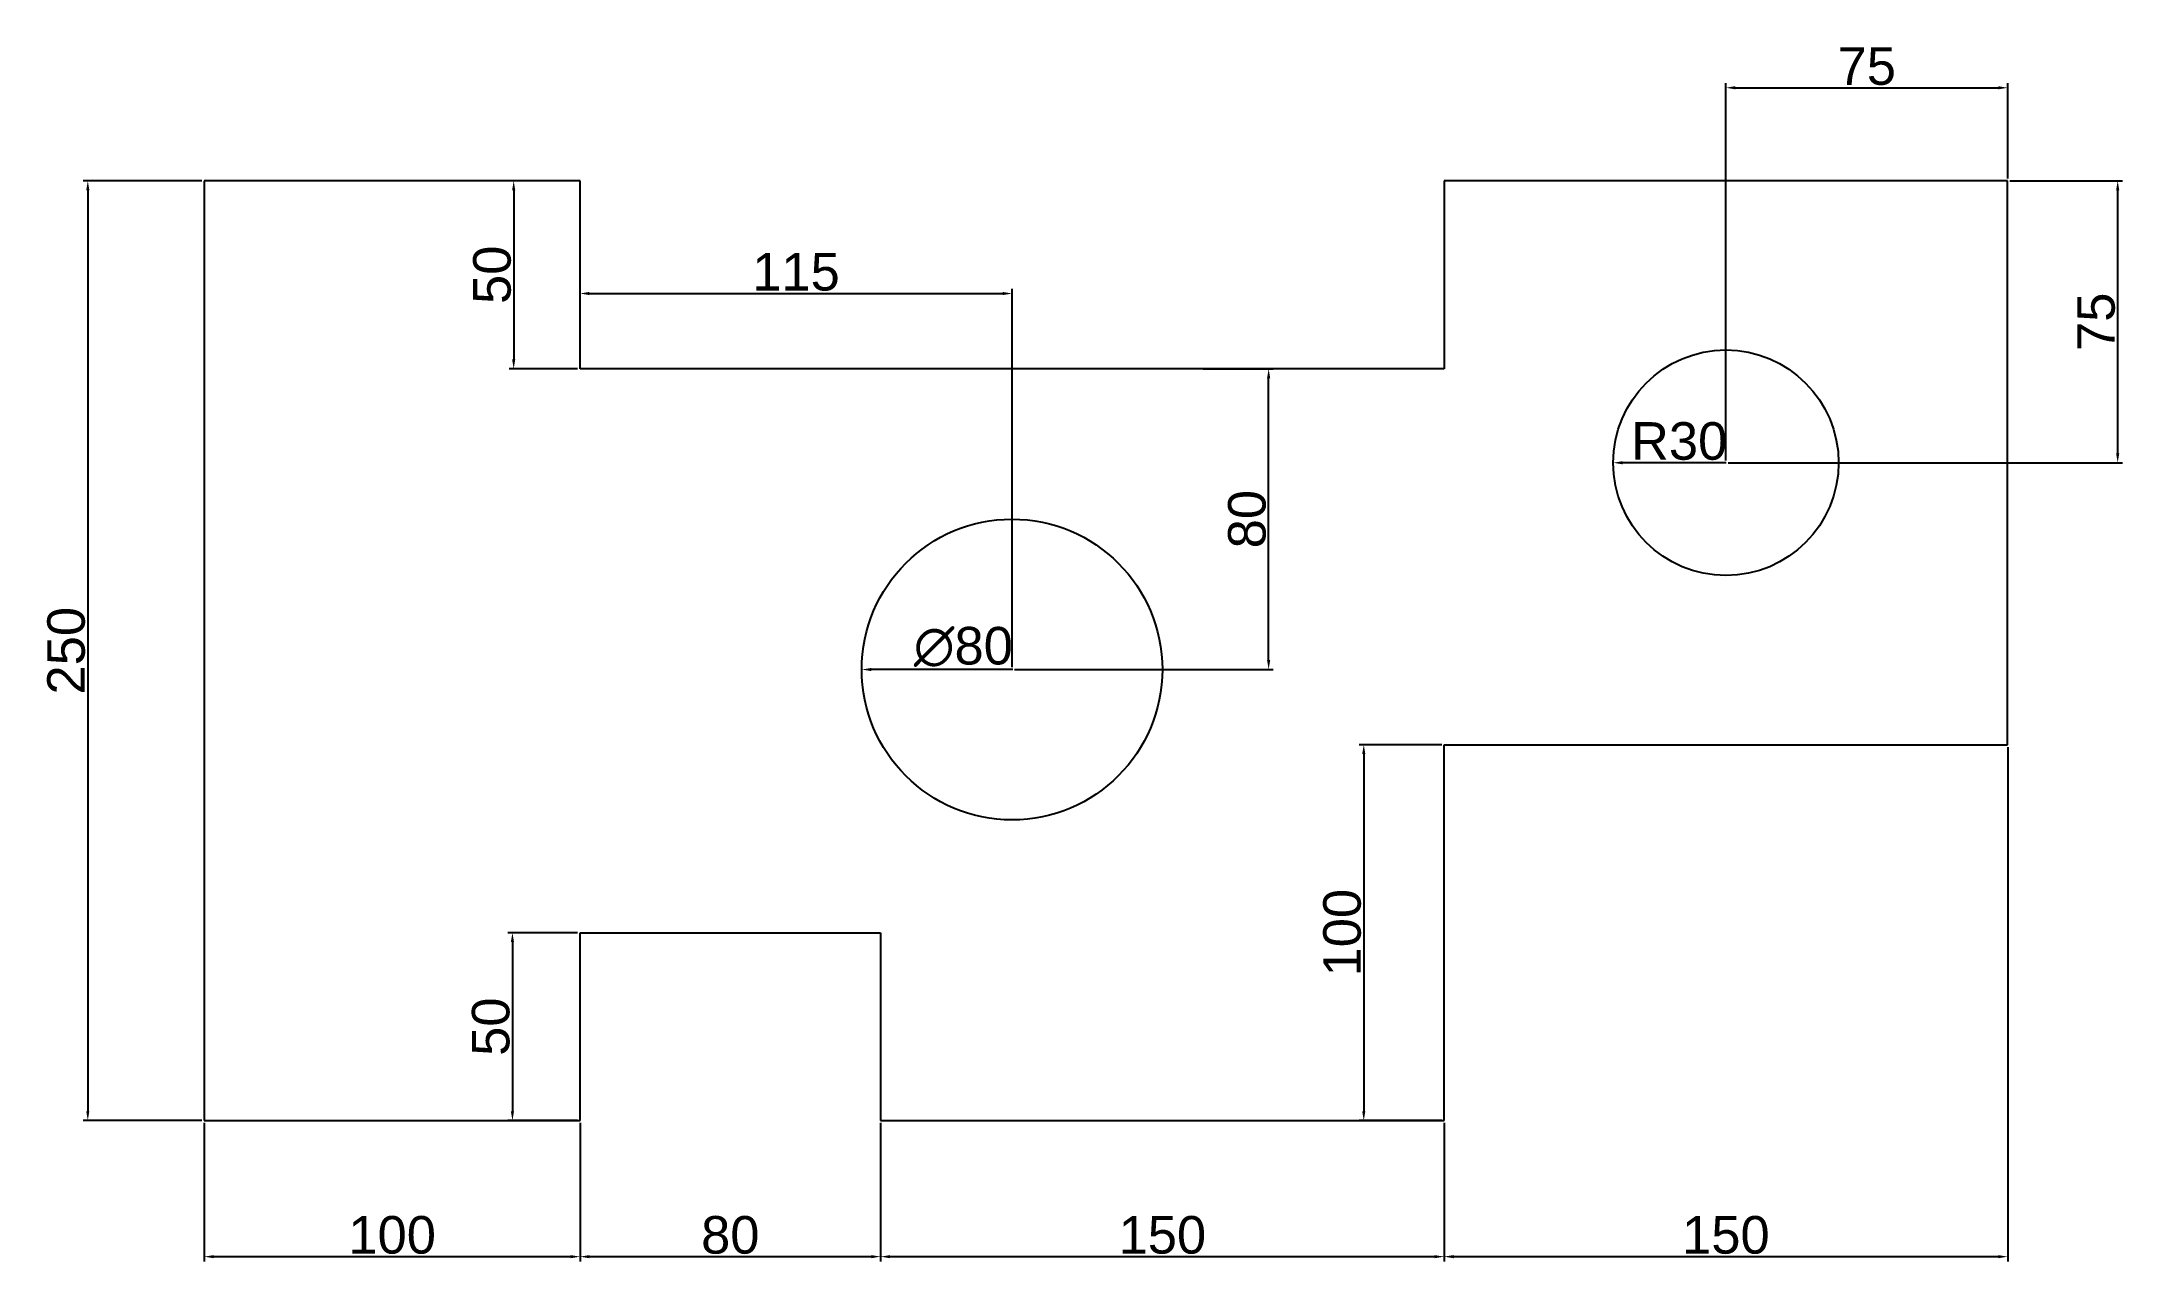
# Model space of a CAD drawing. Header units: millimetres. Extents: x 3058 to 3611, y 1726 to 2051.
import ezdxf

# ---------------------------------------------------------------- set-up
doc = ezdxf.new("R2010")
doc.units = ezdxf.units.MM
doc.styles.get("Standard").update_dxf_attribs({"font": 'arial.ttf'})
doc.dimstyles.new('ISO-25', dxfattribs={"dimtxt": 10, "dimasz": 2.5, "dimexe": 1.25, "dimexo": 0.625, "dimtad": 1, "dimtxsty": 'Standard', "dimcen": 2.5, "dimclrd": 3, "dimclre": 3, "dimclrt": 3, "dimadec": 0, "dimazin": 0, "dimtfac": 1, "dimtmove": 0, "dimatfit": 3, "dimfxl": 1, "dimarcsym": 0})

# ---------------------------------------------------------------- blocks, each defined once
blk = doc.blocks.new('*D1')
at = {"color": 3, "lineweight": -2, "transparency": 16777216}
for p, q in [((3100.23, 2013.73), (3068.6, 2013.73)), ((3069.85, 2011.23), (3069.85, 1766.23)), ((3100.23, 1763.73), (3068.6, 1763.73))]:
    blk.add_line(p, q, dxfattribs=at)
at = {"color": 3, "transparency": 16777216}
for points in [[(3069.43, 2011.23), (3070.26, 2011.23), (3069.85, 2013.73)], [(3069.43, 1766.23), (3070.26, 1766.23), (3069.85, 1763.73)]]:
    blk.add_solid(points, dxfattribs=at)
at = {"layer": 'Defpoints', "color": 0, "transparency": 16777216}
for p in [(3100.86, 2013.73), (3069.85, 1763.73), (3100.86, 1763.73)]:
    blk.add_point(p, dxfattribs=at)
at = {"color": 3, "transparency": 16777216, "insert": (3064.12, 1888.73), "char_height": 10, "attachment_point": 5, "rotation": 90}
blk.add_mtext('250', dxfattribs=at)
blk = doc.blocks.new('*D2')
at = {"color": 3, "lineweight": -2, "transparency": 16777216}
for p, q in [((3100.86, 1763.11), (3100.86, 1726.3)), ((3200.86, 1763.11), (3200.86, 1726.3)), ((3103.36, 1727.55), (3198.36, 1727.55))]:
    blk.add_line(p, q, dxfattribs=at)
at = {"color": 3, "transparency": 16777216}
for points in [[(3103.36, 1727.96), (3103.36, 1727.13), (3100.86, 1727.55)], [(3198.36, 1727.96), (3198.36, 1727.13), (3200.86, 1727.55)]]:
    blk.add_solid(points, dxfattribs=at)
at = {"layer": 'Defpoints', "color": 0, "transparency": 16777216}
for p in [(3100.86, 1763.73), (3200.86, 1763.73), (3200.86, 1727.55)]:
    blk.add_point(p, dxfattribs=at)
at = {"color": 3, "transparency": 16777216, "insert": (3150.86, 1733.28), "char_height": 10, "attachment_point": 5}
blk.add_mtext('100', dxfattribs=at)
blk = doc.blocks.new('*D3')
at = {"color": 3, "lineweight": -2, "transparency": 16777216}
for p, q in [((3200.86, 1763.11), (3200.86, 1726.3)), ((3280.86, 1763.11), (3280.86, 1726.3)), ((3203.36, 1727.55), (3278.36, 1727.55))]:
    blk.add_line(p, q, dxfattribs=at)
at = {"color": 3, "transparency": 16777216}
for points in [[(3203.36, 1727.96), (3203.36, 1727.13), (3200.86, 1727.55)], [(3278.36, 1727.96), (3278.36, 1727.13), (3280.86, 1727.55)]]:
    blk.add_solid(points, dxfattribs=at)
at = {"layer": 'Defpoints', "color": 0, "transparency": 16777216}
for p in [(3200.86, 1763.73), (3280.86, 1763.73), (3280.86, 1727.55)]:
    blk.add_point(p, dxfattribs=at)
at = {"color": 3, "transparency": 16777216, "insert": (3240.86, 1733.28), "char_height": 10, "attachment_point": 5}
blk.add_mtext('80', dxfattribs=at)
blk = doc.blocks.new('*D4')
at = {"color": 3, "lineweight": -2, "transparency": 16777216}
for p, q in [((3280.86, 1763.11), (3280.86, 1726.3)), ((3430.86, 1763.11), (3430.86, 1726.3)), ((3283.36, 1727.55), (3428.36, 1727.55))]:
    blk.add_line(p, q, dxfattribs=at)
at = {"color": 3, "transparency": 16777216}
for points in [[(3283.36, 1727.96), (3283.36, 1727.13), (3280.86, 1727.55)], [(3428.36, 1727.96), (3428.36, 1727.13), (3430.86, 1727.55)]]:
    blk.add_solid(points, dxfattribs=at)
at = {"layer": 'Defpoints', "color": 0, "transparency": 16777216}
for p in [(3280.86, 1763.73), (3430.86, 1763.73), (3430.86, 1727.55)]:
    blk.add_point(p, dxfattribs=at)
at = {"color": 3, "transparency": 16777216, "insert": (3355.86, 1733.28), "char_height": 10, "attachment_point": 5}
blk.add_mtext('150', dxfattribs=at)
blk = doc.blocks.new('*D5')
at = {"color": 3, "lineweight": -2, "transparency": 16777216}
for p, q in [((3580.86, 1863.11), (3580.86, 1726.3)), ((3430.86, 1763.11), (3430.86, 1726.3)), ((3433.36, 1727.55), (3578.36, 1727.55))]:
    blk.add_line(p, q, dxfattribs=at)
at = {"color": 3, "transparency": 16777216}
for points in [[(3433.36, 1727.96), (3433.36, 1727.13), (3430.86, 1727.55)], [(3578.36, 1727.96), (3578.36, 1727.13), (3580.86, 1727.55)]]:
    blk.add_solid(points, dxfattribs=at)
at = {"layer": 'Defpoints', "color": 0, "transparency": 16777216}
for p in [(3580.86, 1863.73), (3430.86, 1763.73), (3580.86, 1727.55)]:
    blk.add_point(p, dxfattribs=at)
at = {"color": 3, "transparency": 16777216, "insert": (3505.86, 1733.28), "char_height": 10, "attachment_point": 5}
blk.add_mtext('150', dxfattribs=at)
blk = doc.blocks.new('*D6')
at = {"color": 3, "lineweight": -2, "transparency": 16777216}
for p, q in [((3430.23, 1863.73), (3408.22, 1863.73)), ((3409.47, 1861.23), (3409.47, 1766.23)), ((3430.23, 1763.73), (3408.22, 1763.73))]:
    blk.add_line(p, q, dxfattribs=at)
at = {"color": 3, "transparency": 16777216}
for points in [[(3409.05, 1861.23), (3409.89, 1861.23), (3409.47, 1863.73)], [(3409.05, 1766.23), (3409.89, 1766.23), (3409.47, 1763.73)]]:
    blk.add_solid(points, dxfattribs=at)
at = {"layer": 'Defpoints', "color": 0, "transparency": 16777216}
for p in [(3430.86, 1863.73), (3409.47, 1763.73), (3430.86, 1763.73)]:
    blk.add_point(p, dxfattribs=at)
at = {"color": 3, "transparency": 16777216, "insert": (3403.74, 1813.73), "char_height": 10, "attachment_point": 5, "rotation": 90}
blk.add_mtext('100', dxfattribs=at)
blk = doc.blocks.new('*D7')
at = {"color": 3, "lineweight": -2, "transparency": 16777216}
for p, q in [((3200.23, 1813.73), (3181.62, 1813.73)), ((3182.87, 1811.23), (3182.87, 1766.23)), ((3200.23, 1763.73), (3181.62, 1763.73))]:
    blk.add_line(p, q, dxfattribs=at)
at = {"color": 3, "transparency": 16777216}
for points in [[(3182.45, 1811.23), (3183.29, 1811.23), (3182.87, 1813.73)], [(3182.45, 1766.23), (3183.29, 1766.23), (3182.87, 1763.73)]]:
    blk.add_solid(points, dxfattribs=at)
at = {"layer": 'Defpoints', "color": 0, "transparency": 16777216}
for p in [(3200.86, 1813.73), (3182.87, 1763.73), (3200.86, 1763.73)]:
    blk.add_point(p, dxfattribs=at)
at = {"color": 3, "transparency": 16777216, "insert": (3177.14, 1788.73), "char_height": 10, "attachment_point": 5, "rotation": 90}
blk.add_mtext('50', dxfattribs=at)
blk = doc.blocks.new('*D8')
at = {"color": 3, "lineweight": -2, "transparency": 16777216}
for p, q in [((3200.23, 2013.73), (3181.96, 2013.73)), ((3183.21, 2011.23), (3183.21, 1966.23)), ((3200.23, 1963.73), (3181.96, 1963.73))]:
    blk.add_line(p, q, dxfattribs=at)
at = {"color": 3, "transparency": 16777216}
for points in [[(3182.79, 2011.23), (3183.62, 2011.23), (3183.21, 2013.73)], [(3182.79, 1966.23), (3183.62, 1966.23), (3183.21, 1963.73)]]:
    blk.add_solid(points, dxfattribs=at)
at = {"layer": 'Defpoints', "color": 0, "transparency": 16777216}
for p in [(3200.86, 2013.73), (3183.21, 1963.73), (3200.86, 1963.73)]:
    blk.add_point(p, dxfattribs=at)
at = {"color": 3, "transparency": 16777216, "insert": (3177.48, 1988.73), "char_height": 10, "attachment_point": 5, "rotation": 90}
blk.add_mtext('50', dxfattribs=at)
blk = doc.blocks.new('*D9')
at = {"color": 3, "lineweight": -2, "transparency": 16777216}
for p, q in [((3200.86, 1965.63), (3200.86, 1985)), ((3203.36, 1983.75), (3313.36, 1983.75)), ((3315.86, 1884.36), (3315.86, 1985))]:
    blk.add_line(p, q, dxfattribs=at)
at = {"color": 3, "transparency": 16777216}
for points in [[(3203.36, 1984.17), (3203.36, 1983.33), (3200.86, 1983.75)], [(3313.36, 1984.17), (3313.36, 1983.33), (3315.86, 1983.75)]]:
    blk.add_solid(points, dxfattribs=at)
at = {"layer": 'Defpoints', "color": 0, "transparency": 16777216}
for p in [(3315.86, 1983.75), (3200.86, 1965), (3315.86, 1883.73)]:
    blk.add_point(p, dxfattribs=at)
at = {"color": 3, "transparency": 16777216, "insert": (3258.36, 1989.48), "char_height": 10, "attachment_point": 5}
blk.add_mtext('115', dxfattribs=at)
blk = doc.blocks.new('*D10')
at = {"color": 3, "lineweight": -2, "transparency": 16777216}
for p, q in [((3366.7, 1963.73), (3385.4, 1963.73)), ((3384.15, 1886.23), (3384.15, 1961.23)), ((3316.48, 1883.73), (3385.4, 1883.73))]:
    blk.add_line(p, q, dxfattribs=at)
at = {"color": 3, "transparency": 16777216}
for points in [[(3383.73, 1961.23), (3384.57, 1961.23), (3384.15, 1963.73)], [(3383.73, 1886.23), (3384.57, 1886.23), (3384.15, 1883.73)]]:
    blk.add_solid(points, dxfattribs=at)
at = {"layer": 'Defpoints', "color": 0, "transparency": 16777216}
for p in [(3366.08, 1963.73), (3384.15, 1963.73), (3315.86, 1883.73)]:
    blk.add_point(p, dxfattribs=at)
at = {"color": 3, "transparency": 16777216, "insert": (3378.42, 1923.73), "char_height": 10, "attachment_point": 5, "rotation": 90}
blk.add_mtext('80', dxfattribs=at)
blk = doc.blocks.new('*D11')
at = {"color": 3, "lineweight": -2, "transparency": 16777216}
for p, q in [((3581.48, 2013.73), (3611.39, 2013.73)), ((3610.14, 1941.23), (3610.14, 2011.23)), ((3506.48, 1938.73), (3611.39, 1938.73))]:
    blk.add_line(p, q, dxfattribs=at)
at = {"color": 3, "transparency": 16777216}
for points in [[(3609.73, 2011.23), (3610.56, 2011.23), (3610.14, 2013.73)], [(3609.73, 1941.23), (3610.56, 1941.23), (3610.14, 1938.73)]]:
    blk.add_solid(points, dxfattribs=at)
at = {"layer": 'Defpoints', "color": 0, "transparency": 16777216}
for p in [(3580.86, 2013.73), (3610.14, 2013.73), (3505.86, 1938.73)]:
    blk.add_point(p, dxfattribs=at)
at = {"color": 3, "transparency": 16777216, "insert": (3604.43, 1976.23), "char_height": 10, "attachment_point": 5, "rotation": 90}
blk.add_mtext('75', dxfattribs=at)
blk = doc.blocks.new('*D12')
at = {"color": 3, "lineweight": -2, "transparency": 16777216}
for p, q in [((3505.86, 1939.36), (3505.86, 2039.73)), ((3508.36, 2038.48), (3578.36, 2038.48)), ((3580.86, 2014.36), (3580.86, 2039.73))]:
    blk.add_line(p, q, dxfattribs=at)
at = {"color": 3, "transparency": 16777216}
for points in [[(3508.36, 2038.9), (3508.36, 2038.06), (3505.86, 2038.48)], [(3578.36, 2038.9), (3578.36, 2038.06), (3580.86, 2038.48)]]:
    blk.add_solid(points, dxfattribs=at)
at = {"layer": 'Defpoints', "color": 0, "transparency": 16777216}
for p in [(3580.86, 2038.48), (3580.86, 2013.73), (3505.86, 1938.73)]:
    blk.add_point(p, dxfattribs=at)
at = {"color": 3, "transparency": 16777216, "insert": (3543.36, 2044.19), "char_height": 10, "attachment_point": 5}
blk.add_mtext('75', dxfattribs=at)
blk = doc.blocks.new('*D13')
at = {"color": 3, "lineweight": -2, "transparency": 16777216}
blk.add_line((3505.97, 1938.73), (3478.36, 1938.73), dxfattribs=at)
at = {"color": 3, "transparency": 16777216}
blk.add_solid([(3478.36, 1939.15), (3478.36, 1938.31), (3475.86, 1938.73)], dxfattribs=at)
at = {"layer": 'Defpoints', "color": 0, "transparency": 16777216}
for p in [(3475.86, 1938.73), (3505.86, 1938.73)]:
    blk.add_point(p, dxfattribs=at)
at = {"color": 3, "transparency": 16777216, "insert": (3493.41, 1944.46), "char_height": 10, "attachment_point": 5}
blk.add_mtext('R30', dxfattribs=at)
blk = doc.blocks.new('*D14')
at = {"color": 3, "lineweight": -2, "transparency": 16777216}
blk.add_line((3316.1, 1883.73), (3278.36, 1883.73), dxfattribs=at)
at = {"color": 3, "transparency": 16777216}
blk.add_solid([(3278.36, 1884.15), (3278.36, 1883.31), (3275.86, 1883.73)], dxfattribs=at)
at = {"layer": 'Defpoints', "color": 0, "transparency": 16777216}
for p in [(3275.86, 1883.73), (3355.86, 1883.73)]:
    blk.add_point(p, dxfattribs=at)
at = {"color": 3, "transparency": 16777216, "insert": (3302.89, 1889.74), "char_height": 10, "attachment_point": 5}
blk.add_mtext('∅80', dxfattribs=at)

msp = doc.modelspace()

# ---------------------------------------------------------------- linework, layer by layer
for p, q in [((3100.858, 2013.731), (3100.858, 1763.731)), ((3200.858, 2013.731), (3100.858, 2013.731)), ((3200.858, 1963.731), (3200.858, 2013.731)), ((3580.858, 2013.731), (3430.858, 2013.731)), ((3430.858, 2013.731), (3430.858, 1963.731)), ((3580.858, 1863.731), (3580.858, 2013.731)), ((3430.858, 1963.731), (3200.858, 1963.731)), ((3430.858, 1763.731), (3430.858, 1863.731)), ((3430.858, 1863.731), (3580.858, 1863.731)), ((3200.858, 1763.731), (3200.858, 1813.731)), ((3200.858, 1813.731), (3280.858, 1813.731)), ((3280.858, 1813.731), (3280.858, 1763.731)), ((3100.858, 1763.731), (3200.858, 1763.731)), ((3280.858, 1763.731), (3430.858, 1763.731))]:
    msp.add_line(p, q)
for centre, radius in [((3505.858, 1938.731), 30), ((3315.858, 1883.731), 40)]:
    msp.add_circle(centre, radius)

# ---------------------------------------------------------------- dimensions: what is measured, and where the dimension line sits
at = {"color": 114, "true_color": 0x139b48}
for base, p1, p2, picture, middle in [((3580.858, 2038.479), (3505.858, 1938.731), (3580.858, 2013.731), '*D12', (3543.358, 2044.189)), ((3315.858, 1983.749), (3200.858, 1965.003), (3315.858, 1883.731), '*D9', (3258.358, 1989.48)), ((3200.858, 1727.547), (3100.858, 1763.731), (3200.858, 1763.731), '*D2', (3150.858, 1733.277))]:
    dim = msp.add_linear_dim(base=base, p1=p1, p2=p2, dimstyle='ISO-25', dxfattribs=at)
    dim.commit()
    dim.dimension.update_dxf_attribs({"geometry": picture, "text_midpoint": middle})
for base, p1, p2, picture, middle in [((3069.847, 1763.731), (3100.858, 2013.731), (3100.858, 1763.731), '*D1', (3064.116, 1888.731)), ((3183.207, 1963.731), (3200.858, 2013.731), (3200.858, 1963.731), '*D8', (3177.477, 1988.731)), ((3610.144, 2013.731), (3505.858, 1938.731), (3580.858, 2013.731), '*D11', (3604.434, 1976.231)), ((3384.149, 1963.731), (3315.858, 1883.731), (3366.075, 1963.731), '*D10', (3378.418, 1923.731)), ((3409.471, 1763.731), (3430.858, 1863.731), (3430.858, 1763.731), '*D6', (3403.741, 1813.731)), ((3182.871, 1763.731), (3200.858, 1813.731), (3200.858, 1763.731), '*D7', (3177.141, 1788.731))]:
    dim = msp.add_linear_dim(base=base, p1=p1, p2=p2, angle=90, dimstyle='ISO-25', dxfattribs=at)
    dim.commit()
    dim.dimension.update_dxf_attribs({"geometry": picture, "text_midpoint": middle})
dim = msp.add_radius_dim(center=(3505.858, 1938.731), mpoint=(3475.858, 1938.731), dimstyle='ISO-25', dxfattribs=at)
dim.commit()
dim.dimension.update_dxf_attribs({"geometry": '*D13', "text_midpoint": (3493.414, 1938.731), "dimtype": 164})
dim = msp.add_diameter_dim_2p(p1=(3355.858, 1883.731), p2=(3275.858, 1883.731), dimstyle='ISO-25', dxfattribs=at)
dim.commit()
dim.dimension.update_dxf_attribs({"geometry": '*D14', "text_midpoint": (3302.889, 1883.731), "dimtype": 163})
for base, p1, p2, picture, middle in [((3580.858, 1727.547), (3430.858, 1763.731), (3580.858, 1863.731), '*D5', (3505.858, 1733.277)), ((3280.858, 1727.547), (3200.858, 1763.731), (3280.858, 1763.731), '*D3', (3240.858, 1733.277)), ((3430.858, 1727.547), (3280.858, 1763.731), (3430.858, 1763.731), '*D4', (3355.858, 1733.277))]:
    dim = msp.add_linear_dim(base=base, p1=p1, p2=p2, dimstyle='ISO-25', override={"dimtmove": 1}, dxfattribs=at)
    dim.commit()
    dim.dimension.update_dxf_attribs({"geometry": picture, "text_midpoint": middle})

doc.saveas('drawing.dxf')
